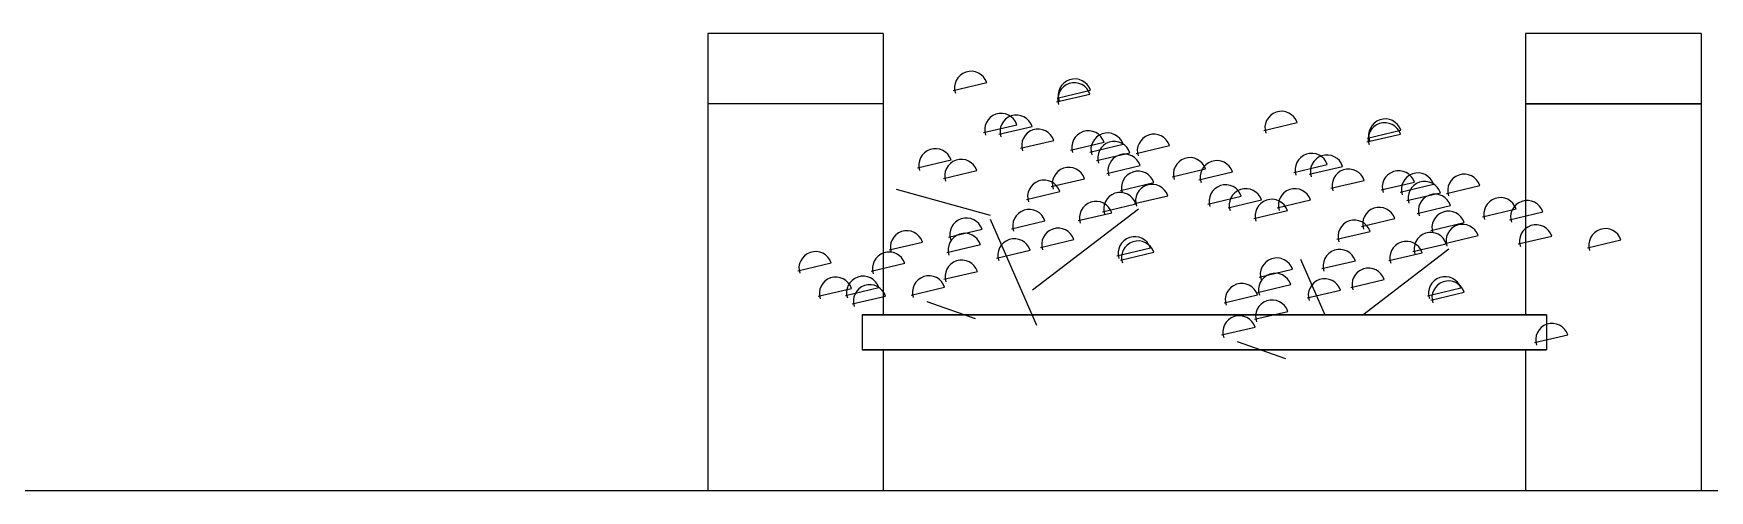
# Model space of a CAD drawing. Header units: metres. Extents: x -33557 to 13734, y -43247 to 37557.
# Drawn here: x -14378 to -9607, y -43246 to -41946 of the extents above; entities that cross this region are included whole.
import ezdxf

# ---------------------------------------------------------------- set-up
doc = ezdxf.new("R2010")
doc.units = ezdxf.units.M

msp = doc.modelspace()

# ---------------------------------------------------------------- linework, layer by layer
for p, q in [((-12459.07, -41946.26), (-12459.07, -43246.26)), ((-11959.07, -41946.26), (-12459.07, -41946.26)), ((-11959.07, -41946.26), (-11959.07, -42746.26)), ((-9630.9, -41946.26), (-10130.9, -41946.26)), ((-10130.9, -41946.26), (-10130.9, -42746.26)), ((-10130.9, -41946.26), (-10130.9, -42746.26)), ((-9630.9, -41946.26), (-9630.9, -43246.26)), ((-11759.79, -42108.32), (-11664.68, -42085.82)), ((-11465.75, -42140.99), (-11370.64, -42118.5)), ((-11464.54, -42130.11), (-11369.43, -42107.61)), ((-11959.07, -42146.26), (-12459.07, -42146.26)), ((-9630.9, -42146.26), (-10130.9, -42146.26)), ((-10130.9, -42146.26), (-9630.9, -42146.26)), ((-11673.87, -42228.08), (-11578.76, -42205.59)), ((-11630.31, -42232.92), (-11535.2, -42210.43)), ((-10876.05, -42222.04), (-10780.94, -42199.54)), ((-10580.79, -42243.82), (-10485.68, -42221.32)), ((-11568.6, -42272.85), (-11473.49, -42250.35)), ((-11425.81, -42277.69), (-11330.7, -42255.19)), ((-11371.36, -42283.74), (-11276.25, -42261.24)), ((-11239.46, -42287.37), (-11144.35, -42264.88)), ((-10582, -42254.71), (-10486.89, -42232.21)), ((-11861.43, -42328.48), (-11766.32, -42305.99)), ((-11352, -42307.93), (-11256.89, -42285.44)), ((-11322.95, -42344.23), (-11227.84, -42321.73)), ((-10790.13, -42341.8), (-10695.02, -42319.3)), ((-11787.61, -42358.73), (-11692.5, -42336.23)), ((-11481.47, -42381.72), (-11386.36, -42359.22)), ((-11284.23, -42392.62), (-11189.12, -42370.12)), ((-11136.61, -42353.91), (-11041.5, -42331.41)), ((-11060.37, -42362.38), (-10965.26, -42339.88)), ((-10746.57, -42346.64), (-10651.46, -42324.14)), ((-10684.85, -42386.56), (-10589.74, -42364.06)), ((-10542.07, -42391.4), (-10446.96, -42368.91)), ((-11551.65, -42418.01), (-11456.54, -42395.51)), ((-11244.3, -42430.12), (-11149.19, -42407.62)), ((-11034.96, -42431.33), (-10939.85, -42408.84)), ((-10487.61, -42397.46), (-10392.5, -42374.96)), ((-10468.25, -42421.65), (-10373.14, -42399.15)), ((-10355.72, -42401.09), (-10260.61, -42378.59)), ((-11404.02, -42478.5), (-11308.91, -42456)), ((-11335.05, -42453.1), (-11239.94, -42430.6)), ((-10977.68, -42442.2), (-10882.57, -42419.7)), ((-10903.87, -42472.44), (-10808.76, -42449.95)), ((-10837.72, -42442.23), (-10742.61, -42419.73)), ((-10439.21, -42457.94), (-10344.1, -42435.44)), ((-10252.86, -42467.62), (-10157.75, -42445.13)), ((-10176.63, -42476.1), (-10081.52, -42453.6)), ((-11773.09, -42525.67), (-11677.98, -42503.17)), ((-11594, -42501.48), (-11498.89, -42478.98)), ((-10667.91, -42531.73), (-10572.8, -42509.23)), ((-10597.73, -42495.44), (-10502.62, -42472.94)), ((-10400.49, -42506.33), (-10305.38, -42483.83)), ((-11942.49, -42561.95), (-11847.38, -42539.45)), ((-11777.92, -42569.22), (-11682.82, -42546.72)), ((-11511.71, -42554.71), (-11416.6, -42532.21)), ((-11293.9, -42578.91), (-11198.79, -42556.41)), ((-10451.31, -42566.81), (-10356.2, -42544.32)), ((-10360.55, -42543.83), (-10265.44, -42521.33)), ((-10151.22, -42545.05), (-10056.11, -42522.55)), ((-9953.98, -42555.94), (-9858.87, -42533.45)), ((-12202.65, -42621.22), (-12107.54, -42598.72)), ((-11993.31, -42622.43), (-11898.2, -42599.94)), ((-11636.35, -42584.95), (-11541.24, -42562.45)), ((-11284.22, -42591.01), (-11189.11, -42568.51)), ((-10710.26, -42615.19), (-10615.15, -42592.7)), ((-10520.28, -42592.21), (-10425.17, -42569.72)), ((-11786.39, -42645.43), (-11691.28, -42622.93)), ((-10889.34, -42639.38), (-10794.23, -42616.88)), ((-10627.97, -42668.42), (-10532.86, -42645.92)), ((-12144.57, -42693.8), (-12049.46, -42671.3)), ((-12067.12, -42691.38), (-11972.01, -42668.89)), ((-12047.76, -42715.58), (-11952.65, -42693.08)), ((-11879.56, -42690.18), (-11784.46, -42667.68)), ((-10988.97, -42711.98), (-10893.86, -42689.49)), ((-10894.18, -42682.93), (-10799.07, -42660.43)), ((-10752.6, -42698.66), (-10657.5, -42676.16)), ((-10410.16, -42692.62), (-10315.05, -42670.13)), ((-10400.48, -42704.72), (-10305.37, -42682.22)), ((-10070.9, -42746.26), (-12019.07, -42746.26)), ((-12019.07, -42746.26), (-12019.07, -42846.26)), ((-12019.07, -42746.26), (-10070.9, -42746.26)), ((-12019.07, -42746.26), (-12019.07, -42846.26)), ((-10902.65, -42759.14), (-10807.54, -42736.64)), ((-10070.9, -42746.26), (-10070.9, -42846.26)), ((-10070.9, -42746.26), (-10070.9, -42846.26)), ((-10995.82, -42803.9), (-10900.71, -42781.4)), ((-10070.9, -42846.26), (-12019.07, -42846.26)), ((-12019.07, -42846.26), (-10070.9, -42846.26)), ((-11959.07, -42846.26), (-11959.07, -43246.26)), ((-10130.9, -42846.26), (-10130.9, -43246.26)), ((-10105.22, -42825.7), (-10010.11, -42803.2)), ((-26885.01, -43246.27), (4595.78, -43246.25))]:
    msp.add_line(p, q)
for points in [[(-11653.78, -42463.98), (-11921.2, -42390.18)], [(-11533.97, -42675.68), (-11232.68, -42444.63)], [(-11654.99, -42474.86), (-11523.08, -42776.08)], [(-10593.98, -42746.26), (-10348.94, -42558.35)], [(-10771.24, -42588.58), (-10702.19, -42746.26)], [(-11835.28, -42708.33), (-11697.33, -42756.72)], [(-10951.53, -42822.04), (-10813.59, -42870.44)]]:
    msp.add_lwpolyline(points)
for centre in [(-11709.33, -42100.71), (-11414.07, -42122.5), (-11415.28, -42133.38), (-11623.41, -42220.48), (-11579.85, -42225.32), (-10825.58, -42214.43), (-11518.13, -42265.24), (-11375.35, -42270.08), (-10531.54, -42247.1), (-10530.33, -42236.21), (-11810.96, -42320.87), (-11320.89, -42276.13), (-11301.53, -42300.33), (-11189, -42279.77), (-11737.15, -42351.12), (-11272.49, -42336.62), (-11086.14, -42346.3), (-11009.91, -42354.77), (-10739.67, -42334.19), (-10696.1, -42339.03), (-11501.19, -42410.4), (-11431.01, -42374.11), (-11233.77, -42385.01), (-10634.39, -42378.95), (-10491.6, -42383.8), (-10437.15, -42389.85), (-10417.79, -42414.04), (-10305.26, -42393.48), (-11284.59, -42445.49), (-11193.83, -42422.51), (-10984.5, -42423.73), (-10927.22, -42434.59), (-10853.41, -42464.83), (-10787.26, -42434.62), (-10388.75, -42450.33), (-10202.4, -42460.02), (-11543.54, -42493.87), (-11353.56, -42470.89), (-10547.26, -42487.83), (-10350.02, -42498.72), (-10126.17, -42468.49), (-11892.03, -42554.34), (-11722.62, -42518.06), (-11461.25, -42547.1), (-10617.44, -42524.12), (-10400.84, -42559.2), (-10310.09, -42536.22), (-10100.75, -42537.44), (-9903.51, -42548.33), (-11727.46, -42561.61), (-11585.89, -42577.34), (-11243.44, -42571.3), (-11233.76, -42583.4), (-10659.79, -42607.58), (-10469.82, -42584.61), (-12152.19, -42613.61), (-11942.85, -42614.83), (-11735.93, -42637.82), (-10838.88, -42631.77), (-12094.1, -42686.19), (-12016.66, -42683.78), (-11829.1, -42682.57), (-10843.72, -42675.32), (-10702.14, -42691.05), (-10577.51, -42660.81), (-10359.7, -42685.01), (-10350.02, -42697.11), (-11997.3, -42707.97), (-10938.5, -42704.38), (-10945.36, -42796.29), (-10852.19, -42751.53), (-10054.76, -42818.09)]:
    msp.add_arc(centre, 47.06, 18.44, 198.41)

doc.saveas('drawing.dxf')
